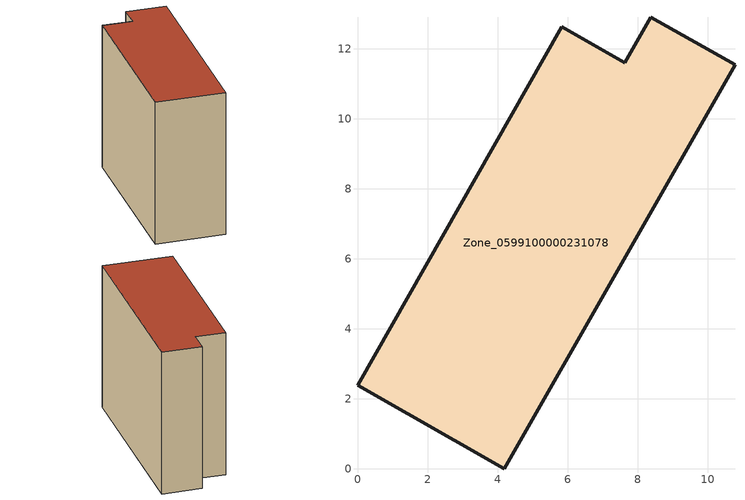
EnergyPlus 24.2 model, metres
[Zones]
Zone_0599100000231078
 floor ground (C_G): 4.19,0 0,2.39 5.83,12.63 7.63,11.6 8.37,12.91 10.78,11.54 z0
 wall outside (C_F): 0,2.39 4.19,0 10.78,11.54 8.37,12.91 7.63,11.6 5.83,12.63 0,2.39 z0:10.36
 roof outside (C_R): 5.83,12.63 0,2.39 4.19,0 10.78,11.54 8.37,12.91 7.63,11.6 z10.36
[BUILDING]
Pand.0599100000231078: North Axis=0; Terrain=City; Loads Convergence Tolerance Value=0.04; Temperature Convergence Tolerance Value=0.4; Solar Distribution=FullExterior; Maximum Number of Warmup Days=25; Minimum Number of Warmup Days=1
[Site:Location]
Rotterdam.The.Hague.AP_ZH_NLD Design_Conditions: Latitude=51.96; Longitude=4.45; Time Zone=1; Elevation=-4.5
[SITE:GROUNDTEMPERATURE:BUILDINGSURFACE]
18, 18, 18, 18, 18, 18, 18, 18, 18, 18, 18, 18
[MATERIAL] Thermal Absorptance=0.9; Solar Absorptance=0.7; Visible Absorptance=0.7
Name | Roughness | Thickness | Conductivity | Density | Specific Heat
G.TI.1946 | MediumSmooth | 0.15 | 1 | 540 | 1210
F.TI.1946 | Rough | 0.3 | 0.857143 | 1920 | 840
R.TI.1946 | MediumRough | 0.2 | 0.1 | 1500 | 1000
[CONSTRUCTION]
C_G: G.TI.1946
C_F: F.TI.1946
C_R: R.TI.1946
[ZONE]
Zone_0599100000231078: Type=1; Multiplier=1; Ceiling Height=Autocalculate; Volume=Autocalculate; Floor Area=autocalculate; Part of Total Floor Area=Yes
[ZONEINFILTRATION:DESIGNFLOWRATE]
Infil_Zone_0599100000231078: Zone or ZoneList or Space or SpaceList=Zone_0599100000231078; Schedule=AlwaysOn; Design Flow Rate Calculation Method=Flow/Area; Flow Rate per Floor Area=0.003; Constant Term Coefficient=1; Temperature Term Coefficient=0; Velocity Term Coefficient=0; Velocity Squared Term Coefficient=0
[HVACTEMPLATE:ZONE:IDEALLOADSAIRSYSTEM]
Zone_0599100000231078: Maximum Heating Supply Air Temperature=50; Minimum Cooling Supply Air Temperature=13; Maximum Heating Supply Air Humidity Ratio=0.0156; Minimum Cooling Supply Air Humidity Ratio=0.0077; Heating Limit=NoLimit; Cooling Limit=NoLimit; Dehumidification Control Type=ConstantSensibleHeatRatio; Cooling Sensible Heat Ratio=0.7; Dehumidification Setpoint=60; Humidification Control Type=None; Humidification Setpoint=30; Outdoor Air Method=None; Outdoor Air Flow Rate per Person=0.00944; Outdoor Air Flow Rate per Zone Floor Area=0; Outdoor Air Flow Rate per Zone=0; Demand Controlled Ventilation Type=None; Outdoor Air Economizer Type=NoEconomizer; Heat Recovery Type=None; Sensible Heat Recovery Effectiveness=0.7; Latent Heat Recovery Effectiveness=0.65
[ZONECONTROL:THERMOSTAT]
ThermostatControl_Zone_0599100000231078: Zone or ZoneList=Zone_0599100000231078; Control Type Schedule=DualSetpointControlType; Control 1=Thermostat_Zone_0599100000231078; Temperature Difference Between Cutout And Setpoint=0
[THERMOSTATSETPOINT:DUALSETPOINT]
Thermostat_Zone_0599100000231078: Heating Setpoint Temperature Schedule=HeatingSetpoint_Zone_0599100000231078; Cooling Setpoint Temperature Schedule=CoolingSetpoint_Zone_0599100000231078
[SCHEDULE:COMPACT]
HeatingSetpoint_Zone_0599100000231078: Through: 12/31, For: AllDays, Until: 24:00, 21
CoolingSetpoint_Zone_0599100000231078: Through: 12/31, For: AllDays, Until: 24:00, 24
DualSetpointControlType: Through: 12/31, For: AllDays, Until: 24:00, 4
AlwaysOn: Through: 12/31, For: AllDays, Until: 24:00, 1
